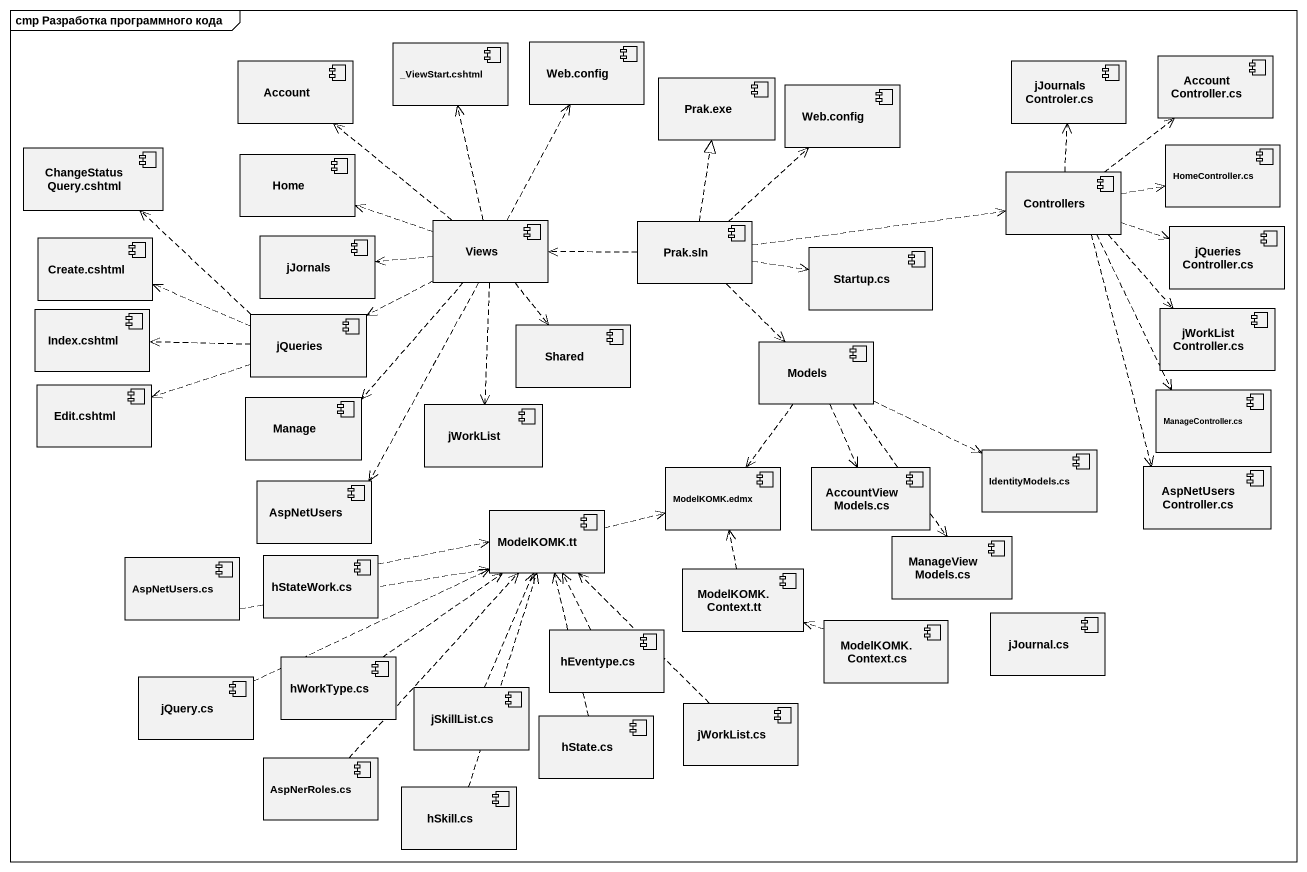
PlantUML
@startuml
mainframe cmp Разработка программного кода
component "_ViewStart.cshtml" as ViewStart_cshtml
component "Web.config" as Web_config
component Account
component "Prak.exe" as Prak_exe
component "Web.config" as Web_config_2
component "jJournalsControler.cs" as jJournalsControler_cs
component "AccountController.cs" as AccountController_cs
component "ChangeStatusQuery.cshtml" as ChangeStatusQuery_cshtml
component Home
component Controllers
component "HomeController.cs" as HomeController_cs
component Views
component "Prak.sln" as Prak_sln
component "jQueriesController.cs" as jQueriesController_cs
component "Create.cshtml" as Create_cshtml
component jJornals
component "Startup.cs" as Startup_cs
component "Index.cshtml" as Index_cshtml
component jQueries
component Shared
component "jWorkListController.cs" as jWorkListController_cs
component Models
component "Edit.cshtml" as Edit_cshtml
component Manage
component jWorkList
component "ManageController.cs" as ManageController_cs
component "ModelKOMK.edmx" as ModelKOMK_edmx
component "AccountViewModels.cs" as AccountViewModels_cs
component "IdentityModels.cs" as IdentityModels_cs
component "AspNetUsersController.cs" as AspNetUsersController_cs
component AspNetUsers
component "ModelKOMK.tt" as ModelKOMK_tt
component "AspNetUsers.cs" as AspNetUsers_cs
component "hStateWork.cs" as hStateWork_cs
component "ManageViewModels.cs" as ManageViewModels_cs
component "ModelKOMK.Context.tt" as ModelKOMK_Context_tt
component "hWorkType.cs" as hWorkType_cs
component "hEventype.cs" as hEventype_cs
component "ModelKOMK.Context.cs" as ModelKOMK_Context_cs
component "jJournal.cs" as jJournal_cs
component "jQuery.cs" as jQuery_cs
component "jSkillList.cs" as jSkillList_cs
component "jWorkList.cs" as jWorkList_cs
component "hState.cs" as hState_cs
component "AspNerRoles.cs" as AspNerRoles_cs
component "hSkill.cs" as hSkill_cs
Controllers .up.> jJournalsControler_cs
Controllers .up.> AccountController_cs
Controllers .right.> HomeController_cs
Controllers .right.> jQueriesController_cs
Controllers ..> jWorkListController_cs
Controllers ..> ManageController_cs
Controllers ..> AspNetUsersController_cs
Views .up.> ViewStart_cshtml
Views .up.> Web_config
Views .up.> Account
Views .left.> Home
Views .left.> jJornals
Views .left.> jQueries
Views ..> Shared
Views ..> Manage
Views ..> jWorkList
Views ..> AspNetUsers
Prak_sln .up.|> Prak_exe
Prak_sln .up.> Web_config_2
Prak_sln .right.> Controllers
Prak_sln .left.> Views
Prak_sln .right.> Startup_cs
Prak_sln ..> Models
jQueries .up.> ChangeStatusQuery_cshtml
jQueries .left.> Create_cshtml
jQueries .left.> Index_cshtml
jQueries .left.> Edit_cshtml
Models ..> ModelKOMK_edmx
Models ..> AccountViewModels_cs
Models .right.> IdentityModels_cs
Models ..> ManageViewModels_cs
ModelKOMK_tt .right.> ModelKOMK_edmx
AspNetUsers_cs .right.> ModelKOMK_tt
hStateWork_cs .right.> ModelKOMK_tt
ModelKOMK_Context_tt .up.> ModelKOMK_edmx
hWorkType_cs .up.> ModelKOMK_tt
hEventype_cs .up.> ModelKOMK_tt
ModelKOMK_Context_cs .left.> ModelKOMK_Context_tt
jQuery_cs .right.> ModelKOMK_tt
jSkillList_cs .up.> ModelKOMK_tt
jWorkList_cs .up.> ModelKOMK_tt
hState_cs .up.> ModelKOMK_tt
AspNerRoles_cs .up.> ModelKOMK_tt
hSkill_cs .up.> ModelKOMK_tt
@enduml
